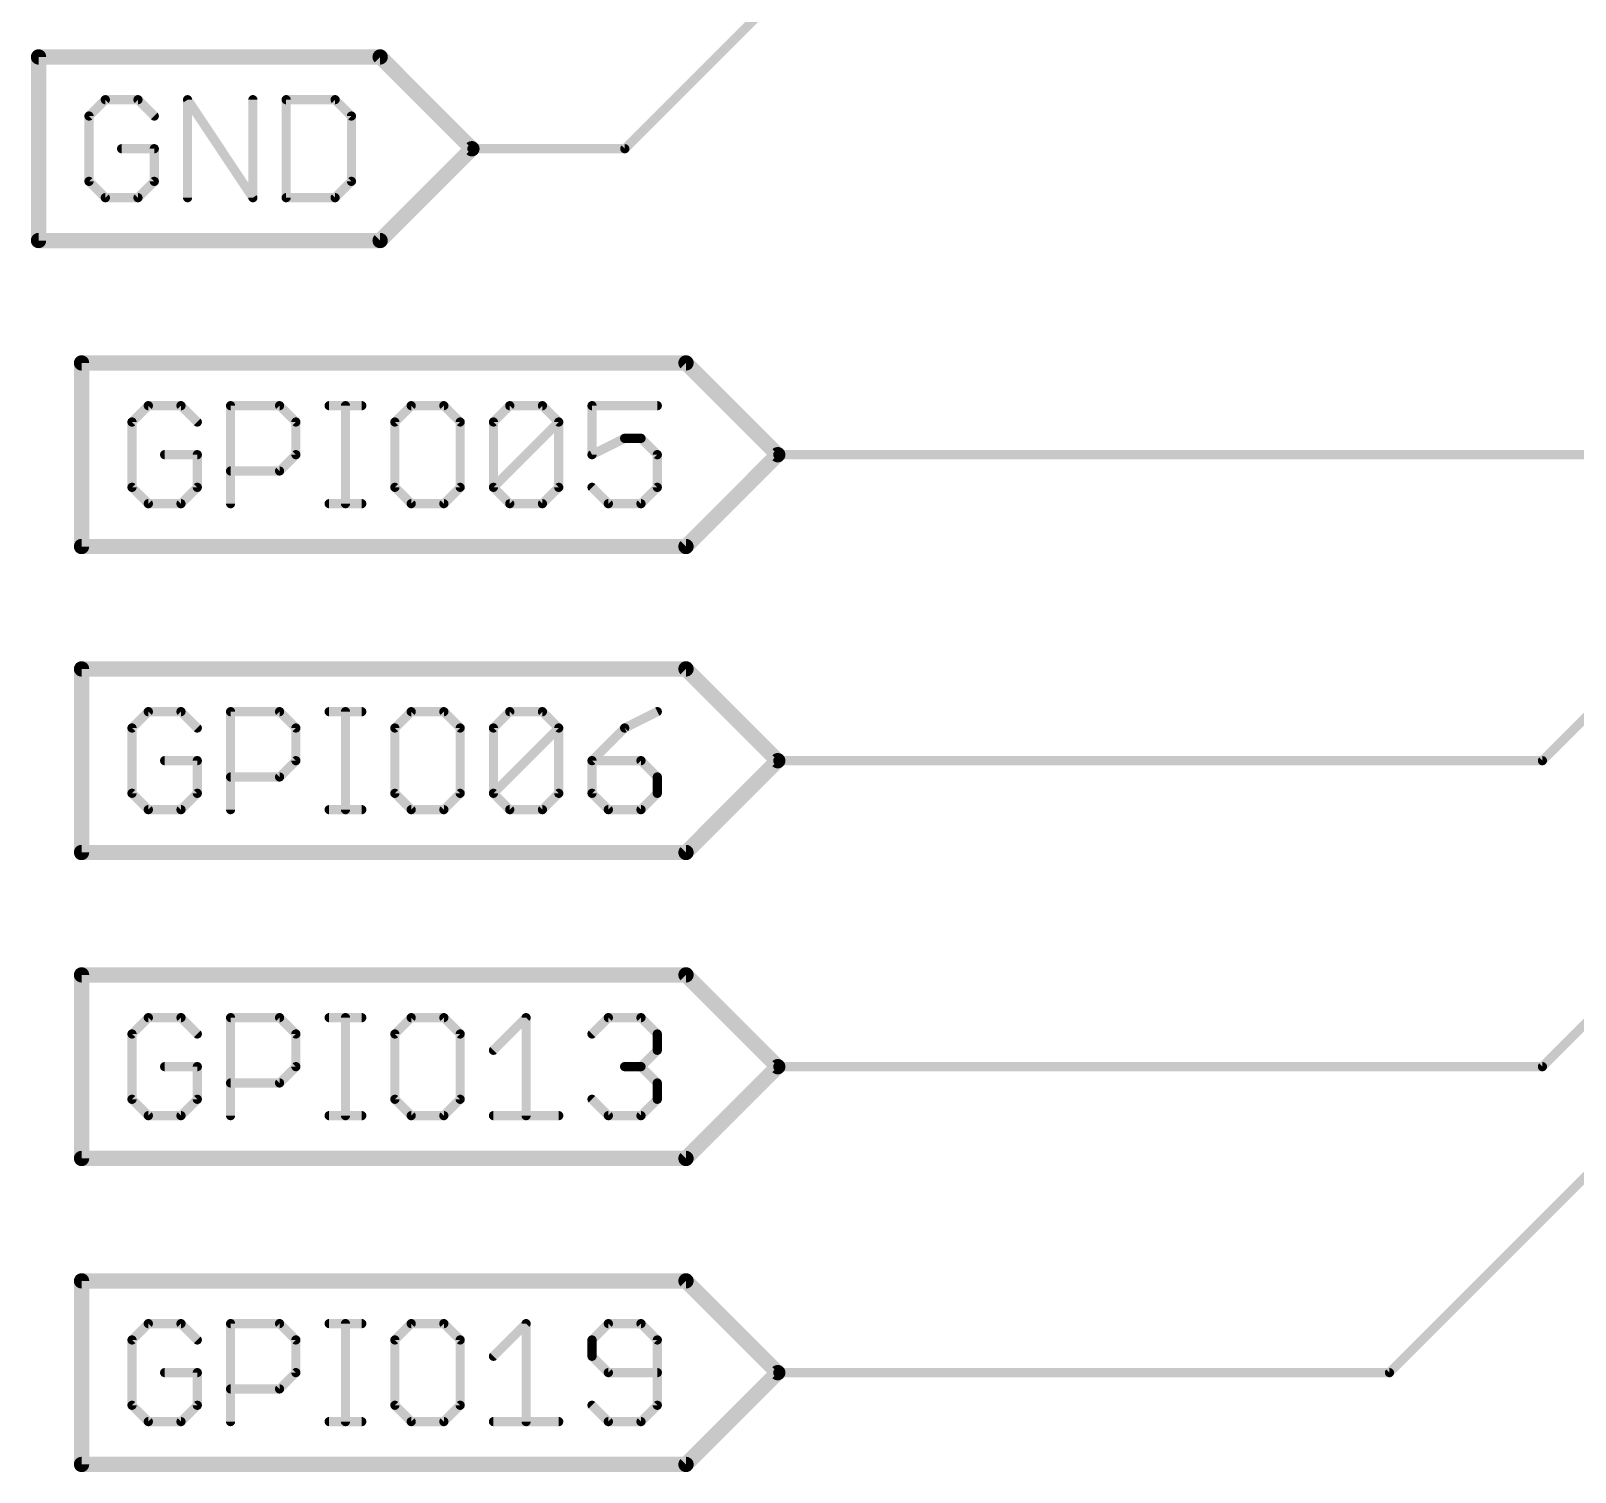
# Model space of a CAD drawing. Extents: x 2 to 137, y 1 to 177.
# Drawn here: x 15.54 to 41.18, y 110.11 to 134.04 of the extents above; entities that cross this region are included whole.
import ezdxf

# ---------------------------------------------------------------- set-up
doc = ezdxf.new("R2010")
doc.units = 0
doc.layers.add('91', color=94, linetype='CONTINUOUS')
doc.layers.add('95', color=250, linetype='CONTINUOUS')

msp = doc.modelspace()

# ---------------------------------------------------------------- linework, layer by layer
at = {"layer": '91', "const_width": 0.1524}
for points in [[(27.94, 134.62), (25.4, 132.08)], [(25.4, 132.08), (22.86, 132.08)], [(48.26, 129.54), (40.64, 121.92)], [(43.18, 127), (27.94, 127)], [(48.26, 124.46), (40.64, 116.84)], [(40.64, 121.92), (27.94, 121.92)], [(48.26, 121.92), (38.1, 111.76)], [(40.64, 116.84), (27.94, 116.84)], [(38.1, 111.76), (27.94, 111.76)]]:
    msp.add_lwpolyline(points, dxfattribs=at)
at = {"layer": '91', "const_width": 0.0762}
for points in [[(22.86, 132.1181, 1), (22.86, 132.0419)], [(25.3731, 132.1069, 1), (25.4269, 132.0531)], [(25.4, 132.0419, 1), (25.4, 132.1181)], [(27.94, 127.0381, 1), (27.94, 126.9619)], [(27.94, 121.9581, 1), (27.94, 121.8819)], [(40.6131, 121.9469, 1), (40.6669, 121.8931)], [(40.64, 121.8819, 1), (40.64, 121.9581)], [(27.94, 116.8781, 1), (27.94, 116.8019)], [(40.6131, 116.8669, 1), (40.6669, 116.8131)], [(40.64, 116.8019, 1), (40.64, 116.8781)], [(27.94, 111.7981, 1), (27.94, 111.7219)], [(38.0731, 111.7869, 1), (38.1269, 111.7331)], [(38.1, 111.7219, 1), (38.1, 111.7981)]]:
    msp.add_lwpolyline(points, format="xyb", dxfattribs=at)
at = {"layer": '95'}
for points, const_width in [([(21.336, 133.604), (15.6625, 133.604)], 0.254), ([(15.6625, 130.556), (15.6625, 133.604)], 0.254), ([(22.86, 132.08), (21.336, 133.604)], 0.254), ([(16.7719, 132.8942), (16.5007, 132.623)], 0.1524), ([(17.3142, 132.8942), (16.7719, 132.8942)], 0.1524), ([(17.5854, 132.623), (17.3142, 132.8942)], 0.1524), ([(18.1379, 131.2672), (18.1379, 132.8942)], 0.1524), ([(18.1379, 132.8942), (19.2225, 131.2672)], 0.1524), ([(19.2225, 131.2672), (19.2225, 132.8942)], 0.1524), ([(19.775, 132.8942), (19.775, 131.2672)], 0.1524), ([(20.5885, 132.8942), (19.775, 132.8942)], 0.1524), ([(20.8597, 132.623), (20.5885, 132.8942)], 0.1524), ([(16.5007, 132.623), (16.5007, 131.5384)], 0.1524), ([(20.8597, 131.5384), (20.8597, 132.623)], 0.1524), ([(17.5854, 132.0807), (17.0431, 132.0807)], 0.1524), ([(17.5854, 131.5384), (17.5854, 132.0807)], 0.1524), ([(22.86, 132.08), (21.336, 130.556)], 0.254), ([(16.5007, 131.5384), (16.7719, 131.2672)], 0.1524), ([(17.3142, 131.2672), (17.5854, 131.5384)], 0.1524), ([(20.5885, 131.2672), (20.8597, 131.5384)], 0.1524), ([(16.7719, 131.2672), (17.3142, 131.2672)], 0.1524), ([(19.775, 131.2672), (20.5885, 131.2672)], 0.1524), ([(21.336, 130.556), (15.6625, 130.556)], 0.254), ([(26.416, 128.524), (16.3768, 128.524)], 0.254), ([(16.3768, 125.476), (16.3768, 128.524)], 0.254), ([(27.94, 127), (26.416, 128.524)], 0.254), ([(17.4861, 127.8142), (17.215, 127.543)], 0.1524), ([(18.0285, 127.8142), (17.4861, 127.8142)], 0.1524), ([(18.2996, 127.543), (18.0285, 127.8142)], 0.1524), ([(18.8521, 126.1872), (18.8521, 127.8142)], 0.1524), ([(18.8521, 127.8142), (19.6656, 127.8142)], 0.1524), ([(19.6656, 127.8142), (19.9368, 127.543)], 0.1524), ([(20.4893, 127.8142), (21.0316, 127.8142)], 0.1524), ([(20.7604, 126.1872), (20.7604, 127.8142)], 0.1524), ([(21.8519, 127.8142), (21.5807, 127.543)], 0.1524), ([(22.3942, 127.8142), (21.8519, 127.8142)], 0.1524), ([(22.6654, 127.543), (22.3942, 127.8142)], 0.1524), ([(23.2179, 127.543), (23.489, 127.8142)], 0.1524), ([(23.489, 127.8142), (24.0314, 127.8142)], 0.1524), ([(24.0314, 127.8142), (24.3025, 127.543)], 0.1524), ([(25.9397, 127.8142), (24.855, 127.8142)], 0.1524), ([(24.855, 127.8142), (24.855, 127.0007)], 0.1524), ([(17.215, 127.543), (17.215, 126.4584)], 0.1524), ([(19.9368, 127.543), (19.9368, 127.0007)], 0.1524), ([(21.5807, 127.543), (21.5807, 126.4584)], 0.1524), ([(22.6654, 126.4584), (22.6654, 127.543)], 0.1524), ([(23.2179, 126.4584), (23.2179, 127.543)], 0.1524), ([(23.2179, 126.4584), (24.3025, 127.543)], 0.1524), ([(24.3025, 127.543), (24.3025, 126.4584)], 0.1524), ([(24.855, 127.0007), (25.3974, 127.2719)], 0.1524), ([(25.3974, 127.2719), (25.6685, 127.2719)], 0.1524), ([(25.6685, 127.2719), (25.9397, 127.0007)], 0.1524), ([(18.2996, 127.0007), (17.7573, 127.0007)], 0.1524), ([(18.2996, 126.4584), (18.2996, 127.0007)], 0.1524), ([(19.9368, 127.0007), (19.6656, 126.7295)], 0.1524), ([(25.9397, 127.0007), (25.9397, 126.4584)], 0.1524), ([(27.94, 127), (26.416, 125.476)], 0.254), ([(19.6656, 126.7295), (18.8521, 126.7295)], 0.1524), ([(17.215, 126.4584), (17.4861, 126.1872)], 0.1524), ([(18.0285, 126.1872), (18.2996, 126.4584)], 0.1524), ([(21.5807, 126.4584), (21.8519, 126.1872)], 0.1524), ([(22.3942, 126.1872), (22.6654, 126.4584)], 0.1524), ([(23.489, 126.1872), (23.2179, 126.4584)], 0.1524), ([(24.3025, 126.4584), (24.0314, 126.1872)], 0.1524), ([(25.1262, 126.1872), (24.855, 126.4584)], 0.1524), ([(25.9397, 126.4584), (25.6685, 126.1872)], 0.1524), ([(17.4861, 126.1872), (18.0285, 126.1872)], 0.1524), ([(20.4893, 126.1872), (21.0316, 126.1872)], 0.1524), ([(21.8519, 126.1872), (22.3942, 126.1872)], 0.1524), ([(24.0314, 126.1872), (23.489, 126.1872)], 0.1524), ([(25.6685, 126.1872), (25.1262, 126.1872)], 0.1524), ([(26.416, 125.476), (16.3768, 125.476)], 0.254), ([(26.416, 123.444), (16.3768, 123.444)], 0.254), ([(16.3768, 120.396), (16.3768, 123.444)], 0.254), ([(27.94, 121.92), (26.416, 123.444)], 0.254), ([(17.4861, 122.7342), (17.215, 122.463)], 0.1524), ([(18.0285, 122.7342), (17.4861, 122.7342)], 0.1524), ([(18.2996, 122.463), (18.0285, 122.7342)], 0.1524), ([(18.8521, 121.1072), (18.8521, 122.7342)], 0.1524), ([(18.8521, 122.7342), (19.6656, 122.7342)], 0.1524), ([(19.6656, 122.7342), (19.9368, 122.463)], 0.1524), ([(20.4893, 122.7342), (21.0316, 122.7342)], 0.1524), ([(20.7604, 121.1072), (20.7604, 122.7342)], 0.1524), ([(21.8519, 122.7342), (21.5807, 122.463)], 0.1524), ([(22.3942, 122.7342), (21.8519, 122.7342)], 0.1524), ([(22.6654, 122.463), (22.3942, 122.7342)], 0.1524), ([(23.2179, 122.463), (23.489, 122.7342)], 0.1524), ([(23.489, 122.7342), (24.0314, 122.7342)], 0.1524), ([(24.0314, 122.7342), (24.3025, 122.463)], 0.1524), ([(25.9397, 122.7342), (25.3974, 122.463)], 0.1524), ([(17.215, 122.463), (17.215, 121.3784)], 0.1524), ([(19.9368, 122.463), (19.9368, 121.9207)], 0.1524), ([(21.5807, 122.463), (21.5807, 121.3784)], 0.1524), ([(22.6654, 121.3784), (22.6654, 122.463)], 0.1524), ([(23.2179, 121.3784), (23.2179, 122.463)], 0.1524), ([(23.2179, 121.3784), (24.3025, 122.463)], 0.1524), ([(24.3025, 122.463), (24.3025, 121.3784)], 0.1524), ([(25.3974, 122.463), (24.855, 121.9207)], 0.1524), ([(18.2996, 121.9207), (17.7573, 121.9207)], 0.1524), ([(18.2996, 121.3784), (18.2996, 121.9207)], 0.1524), ([(19.9368, 121.9207), (19.6656, 121.6495)], 0.1524), ([(24.855, 121.9207), (24.855, 121.3784)], 0.1524), ([(25.6685, 121.9207), (24.855, 121.9207)], 0.1524), ([(25.9397, 121.6495), (25.6685, 121.9207)], 0.1524), ([(27.94, 121.92), (26.416, 120.396)], 0.254), ([(19.6656, 121.6495), (18.8521, 121.6495)], 0.1524), ([(25.9397, 121.3784), (25.9397, 121.6495)], 0.1524), ([(17.215, 121.3784), (17.4861, 121.1072)], 0.1524), ([(18.0285, 121.1072), (18.2996, 121.3784)], 0.1524), ([(21.5807, 121.3784), (21.8519, 121.1072)], 0.1524), ([(22.3942, 121.1072), (22.6654, 121.3784)], 0.1524), ([(23.489, 121.1072), (23.2179, 121.3784)], 0.1524), ([(24.3025, 121.3784), (24.0314, 121.1072)], 0.1524), ([(24.855, 121.3784), (25.1262, 121.1072)], 0.1524), ([(25.6685, 121.1072), (25.9397, 121.3784)], 0.1524), ([(17.4861, 121.1072), (18.0285, 121.1072)], 0.1524), ([(20.4893, 121.1072), (21.0316, 121.1072)], 0.1524), ([(21.8519, 121.1072), (22.3942, 121.1072)], 0.1524), ([(24.0314, 121.1072), (23.489, 121.1072)], 0.1524), ([(25.1262, 121.1072), (25.6685, 121.1072)], 0.1524), ([(26.416, 120.396), (16.3768, 120.396)], 0.254), ([(26.416, 118.364), (16.3768, 118.364)], 0.254), ([(16.3768, 115.316), (16.3768, 118.364)], 0.254), ([(27.94, 116.84), (26.416, 118.364)], 0.254), ([(17.4861, 117.6542), (17.215, 117.383)], 0.1524), ([(18.0285, 117.6542), (17.4861, 117.6542)], 0.1524), ([(18.2996, 117.383), (18.0285, 117.6542)], 0.1524), ([(18.8521, 116.0272), (18.8521, 117.6542)], 0.1524), ([(18.8521, 117.6542), (19.6656, 117.6542)], 0.1524), ([(19.6656, 117.6542), (19.9368, 117.383)], 0.1524), ([(20.4893, 117.6542), (21.0316, 117.6542)], 0.1524), ([(20.7604, 116.0272), (20.7604, 117.6542)], 0.1524), ([(21.8519, 117.6542), (21.5807, 117.383)], 0.1524), ([(22.3942, 117.6542), (21.8519, 117.6542)], 0.1524), ([(22.6654, 117.383), (22.3942, 117.6542)], 0.1524), ([(23.2179, 117.1119), (23.7602, 117.6542)], 0.1524), ([(23.7602, 117.6542), (23.7602, 116.0272)], 0.1524), ([(24.855, 117.383), (25.1262, 117.6542)], 0.1524), ([(25.1262, 117.6542), (25.6685, 117.6542)], 0.1524), ([(25.6685, 117.6542), (25.9397, 117.383)], 0.1524), ([(17.215, 117.383), (17.215, 116.2984)], 0.1524), ([(19.9368, 117.383), (19.9368, 116.8407)], 0.1524), ([(21.5807, 117.383), (21.5807, 116.2984)], 0.1524), ([(22.6654, 116.2984), (22.6654, 117.383)], 0.1524), ([(25.9397, 117.383), (25.9397, 117.1119)], 0.1524), ([(25.9397, 117.1119), (25.6685, 116.8407)], 0.1524), ([(27.94, 116.84), (26.416, 115.316)], 0.254), ([(18.2996, 116.8407), (17.7573, 116.8407)], 0.1524), ([(18.2996, 116.2984), (18.2996, 116.8407)], 0.1524), ([(19.9368, 116.8407), (19.6656, 116.5695)], 0.1524), ([(25.6685, 116.8407), (25.3974, 116.8407)], 0.1524), ([(25.6685, 116.8407), (25.9397, 116.5695)], 0.1524), ([(19.6656, 116.5695), (18.8521, 116.5695)], 0.1524), ([(25.9397, 116.5695), (25.9397, 116.2984)], 0.1524), ([(17.215, 116.2984), (17.4861, 116.0272)], 0.1524), ([(18.0285, 116.0272), (18.2996, 116.2984)], 0.1524), ([(21.5807, 116.2984), (21.8519, 116.0272)], 0.1524), ([(22.3942, 116.0272), (22.6654, 116.2984)], 0.1524), ([(25.1262, 116.0272), (24.855, 116.2984)], 0.1524), ([(25.9397, 116.2984), (25.6685, 116.0272)], 0.1524), ([(17.4861, 116.0272), (18.0285, 116.0272)], 0.1524), ([(20.4893, 116.0272), (21.0316, 116.0272)], 0.1524), ([(21.8519, 116.0272), (22.3942, 116.0272)], 0.1524), ([(23.2179, 116.0272), (24.3025, 116.0272)], 0.1524), ([(25.6685, 116.0272), (25.1262, 116.0272)], 0.1524), ([(26.416, 115.316), (16.3768, 115.316)], 0.254), ([(26.416, 113.284), (16.3768, 113.284)], 0.254), ([(16.3768, 110.236), (16.3768, 113.284)], 0.254), ([(27.94, 111.76), (26.416, 113.284)], 0.254), ([(17.4861, 112.5742), (17.215, 112.303)], 0.1524), ([(18.0285, 112.5742), (17.4861, 112.5742)], 0.1524), ([(18.2996, 112.303), (18.0285, 112.5742)], 0.1524), ([(18.8521, 110.9472), (18.8521, 112.5742)], 0.1524), ([(18.8521, 112.5742), (19.6656, 112.5742)], 0.1524), ([(19.6656, 112.5742), (19.9368, 112.303)], 0.1524), ([(20.4893, 112.5742), (21.0316, 112.5742)], 0.1524), ([(20.7604, 110.9472), (20.7604, 112.5742)], 0.1524), ([(21.8519, 112.5742), (21.5807, 112.303)], 0.1524), ([(22.3942, 112.5742), (21.8519, 112.5742)], 0.1524), ([(22.6654, 112.303), (22.3942, 112.5742)], 0.1524), ([(23.2179, 112.0319), (23.7602, 112.5742)], 0.1524), ([(23.7602, 112.5742), (23.7602, 110.9472)], 0.1524), ([(25.1262, 112.5742), (24.855, 112.303)], 0.1524), ([(25.6685, 112.5742), (25.1262, 112.5742)], 0.1524), ([(25.9397, 112.303), (25.6685, 112.5742)], 0.1524), ([(17.215, 112.303), (17.215, 111.2184)], 0.1524), ([(19.9368, 112.303), (19.9368, 111.7607)], 0.1524), ([(21.5807, 112.303), (21.5807, 111.2184)], 0.1524), ([(22.6654, 111.2184), (22.6654, 112.303)], 0.1524), ([(24.855, 112.303), (24.855, 112.0319)], 0.1524), ([(25.9397, 111.2184), (25.9397, 112.303)], 0.1524), ([(24.855, 112.0319), (25.1262, 111.7607)], 0.1524), ([(18.2996, 111.7607), (17.7573, 111.7607)], 0.1524), ([(18.2996, 111.2184), (18.2996, 111.7607)], 0.1524), ([(19.9368, 111.7607), (19.6656, 111.4895)], 0.1524), ([(25.1262, 111.7607), (25.9397, 111.7607)], 0.1524), ([(27.94, 111.76), (26.416, 110.236)], 0.254), ([(19.6656, 111.4895), (18.8521, 111.4895)], 0.1524), ([(17.215, 111.2184), (17.4861, 110.9472)], 0.1524), ([(18.0285, 110.9472), (18.2996, 111.2184)], 0.1524), ([(21.5807, 111.2184), (21.8519, 110.9472)], 0.1524), ([(22.3942, 110.9472), (22.6654, 111.2184)], 0.1524), ([(24.855, 111.2184), (25.1262, 110.9472)], 0.1524), ([(25.6685, 110.9472), (25.9397, 111.2184)], 0.1524), ([(17.4861, 110.9472), (18.0285, 110.9472)], 0.1524), ([(20.4893, 110.9472), (21.0316, 110.9472)], 0.1524), ([(21.8519, 110.9472), (22.3942, 110.9472)], 0.1524), ([(23.2179, 110.9472), (24.3025, 110.9472)], 0.1524), ([(25.1262, 110.9472), (25.6685, 110.9472)], 0.1524), ([(26.416, 110.236), (16.3768, 110.236)], 0.254)]:
    msp.add_lwpolyline(points, dxfattribs=dict(at, const_width=const_width))
for points, const_width in [([(15.6625, 133.6675, 1), (15.6625, 133.5405)], 0.127), ([(15.726, 133.604, 1), (15.599, 133.604)], 0.127), ([(21.3809, 133.6489, 1), (21.2911, 133.5591)], 0.127), ([(21.336, 133.5405, 1), (21.336, 133.6675)], 0.127), ([(16.7719, 132.9323, 1), (16.7719, 132.8561)], 0.0762), ([(16.7988, 132.8672, 1), (16.7449, 132.9211)], 0.0762), ([(17.3412, 132.9211, 1), (17.2873, 132.8672)], 0.0762), ([(17.3142, 132.8561, 1), (17.3142, 132.9323)], 0.0762), ([(18.176, 132.8942, 1), (18.0998, 132.8942)], 0.0762), ([(18.1696, 132.9153, 1), (18.1062, 132.8731)], 0.0762), ([(19.2606, 132.8942, 1), (19.1844, 132.8942)], 0.0762), ([(19.8131, 132.8942, 1), (19.7369, 132.8942)], 0.0762), ([(19.775, 132.9323, 1), (19.775, 132.8561)], 0.0762), ([(20.6155, 132.9211, 1), (20.5616, 132.8672)], 0.0762), ([(20.5885, 132.8561, 1), (20.5885, 132.9323)], 0.0762), ([(16.5388, 132.623, 1), (16.4626, 132.623)], 0.0762), ([(16.4738, 132.65, 1), (16.5277, 132.5961)], 0.0762), ([(17.5584, 132.5961, 1), (17.6123, 132.65)], 0.0762), ([(20.8978, 132.623, 1), (20.8216, 132.623)], 0.0762), ([(20.8328, 132.5961, 1), (20.8866, 132.65)], 0.0762), ([(17.0431, 132.1188, 1), (17.0431, 132.0426)], 0.0762), ([(17.6235, 132.0807, 1), (17.5473, 132.0807)], 0.0762), ([(17.5854, 132.0426, 1), (17.5854, 132.1188)], 0.0762), ([(22.9049, 132.0351, 1), (22.8151, 132.1249)], 0.127), ([(22.8151, 132.0351, 1), (22.9049, 132.1249)], 0.127), ([(16.5277, 131.5653, 1), (16.4738, 131.5114)], 0.0762), ([(16.4626, 131.5384, 1), (16.5388, 131.5384)], 0.0762), ([(17.5473, 131.5384, 1), (17.6235, 131.5384)], 0.0762), ([(17.6123, 131.5114, 1), (17.5584, 131.5653)], 0.0762), ([(20.8216, 131.5384, 1), (20.8978, 131.5384)], 0.0762), ([(20.8866, 131.5114, 1), (20.8328, 131.5653)], 0.0762), ([(16.7719, 131.3053, 1), (16.7719, 131.2291)], 0.0762), ([(16.7449, 131.2403, 1), (16.7988, 131.2941)], 0.0762), ([(17.2873, 131.2941, 1), (17.3412, 131.2403)], 0.0762), ([(17.3142, 131.2291, 1), (17.3142, 131.3053)], 0.0762), ([(19.1908, 131.2461, 1), (19.2542, 131.2883)], 0.0762), ([(19.775, 131.3053, 1), (19.775, 131.2291)], 0.0762), ([(20.5616, 131.2941, 1), (20.6155, 131.2403)], 0.0762), ([(20.5885, 131.2291, 1), (20.5885, 131.3053)], 0.0762), ([(18.0998, 131.2672, 1), (18.176, 131.2672)], 0.0762), ([(19.1844, 131.2672, 1), (19.2606, 131.2672)], 0.0762), ([(19.7369, 131.2672, 1), (19.8131, 131.2672)], 0.0762), ([(15.6625, 130.6195, 1), (15.6625, 130.4925)], 0.127), ([(15.599, 130.556, 1), (15.726, 130.556)], 0.127), ([(21.2911, 130.6009, 1), (21.3809, 130.5111)], 0.127), ([(21.336, 130.4925, 1), (21.336, 130.6195)], 0.127), ([(16.3768, 128.5875, 1), (16.3768, 128.4605)], 0.127), ([(16.4403, 128.524, 1), (16.3133, 128.524)], 0.127), ([(26.4609, 128.5689, 1), (26.3711, 128.4791)], 0.127), ([(26.416, 128.4605, 1), (26.416, 128.5875)], 0.127), ([(17.4861, 127.8523, 1), (17.4861, 127.7761)], 0.0762), ([(17.5131, 127.7872, 1), (17.4592, 127.8411)], 0.0762), ([(18.0554, 127.8411, 1), (18.0015, 127.7872)], 0.0762), ([(18.0285, 127.7761, 1), (18.0285, 127.8523)], 0.0762), ([(18.8902, 127.8142, 1), (18.814, 127.8142)], 0.0762), ([(18.8521, 127.8523, 1), (18.8521, 127.7761)], 0.0762), ([(19.6926, 127.8411, 1), (19.6387, 127.7872)], 0.0762), ([(19.6656, 127.7761, 1), (19.6656, 127.8523)], 0.0762), ([(20.4893, 127.8523, 1), (20.4893, 127.7761)], 0.0762), ([(20.7985, 127.8142, 1), (20.7223, 127.8142)], 0.0762), ([(21.0316, 127.7761, 1), (21.0316, 127.8523)], 0.0762), ([(21.8519, 127.8523, 1), (21.8519, 127.7761)], 0.0762), ([(21.8788, 127.7872, 1), (21.8249, 127.8411)], 0.0762), ([(22.4211, 127.8411, 1), (22.3673, 127.7872)], 0.0762), ([(22.3942, 127.7761, 1), (22.3942, 127.8523)], 0.0762), ([(23.489, 127.8523, 1), (23.489, 127.7761)], 0.0762), ([(23.516, 127.7872, 1), (23.4621, 127.8411)], 0.0762), ([(24.0583, 127.8411, 1), (24.0044, 127.7872)], 0.0762), ([(24.0314, 127.7761, 1), (24.0314, 127.8523)], 0.0762), ([(24.855, 127.8523, 1), (24.855, 127.7761)], 0.0762), ([(24.8931, 127.8142, 1), (24.8169, 127.8142)], 0.0762), ([(25.9397, 127.7761, 1), (25.9397, 127.8523)], 0.0762), ([(17.188, 127.57, 1), (17.2419, 127.5161)], 0.0762), ([(17.2531, 127.543, 1), (17.1769, 127.543)], 0.0762), ([(18.2727, 127.5161, 1), (18.3266, 127.57)], 0.0762), ([(19.9749, 127.543, 1), (19.8987, 127.543)], 0.0762), ([(19.9098, 127.5161, 1), (19.9637, 127.57)], 0.0762), ([(21.6188, 127.543, 1), (21.5426, 127.543)], 0.0762), ([(21.5538, 127.57, 1), (21.6077, 127.5161)], 0.0762), ([(22.7035, 127.543, 1), (22.6273, 127.543)], 0.0762), ([(22.6384, 127.5161, 1), (22.6923, 127.57)], 0.0762), ([(23.1909, 127.57, 1), (23.2448, 127.5161)], 0.0762), ([(23.256, 127.543, 1), (23.1798, 127.543)], 0.0762), ([(24.3406, 127.543, 1), (24.2644, 127.543)], 0.0762), ([(24.3295, 127.5161, 1), (24.2756, 127.57)], 0.0762), ([(24.2756, 127.5161, 1), (24.3295, 127.57)], 0.0762), ([(25.3974, 127.31, 1), (25.3974, 127.2338)], 0.0762), ([(25.4144, 127.2378, 1), (25.3803, 127.3059)], 0.0762), ([(25.6955, 127.2988, 1), (25.6416, 127.2449)], 0.0762), ([(25.6685, 127.2338, 1), (25.6685, 127.31)], 0.0762), ([(17.7573, 127.0388, 1), (17.7573, 126.9626)], 0.0762), ([(18.3377, 127.0007, 1), (18.2615, 127.0007)], 0.0762), ([(18.2996, 126.9626, 1), (18.2996, 127.0388)], 0.0762), ([(19.8987, 127.0007, 1), (19.9749, 127.0007)], 0.0762), ([(19.9637, 126.9738, 1), (19.9098, 127.0276)], 0.0762), ([(24.838, 127.0348, 1), (24.8721, 126.9666)], 0.0762), ([(24.8169, 127.0007, 1), (24.8931, 127.0007)], 0.0762), ([(25.9778, 127.0007, 1), (25.9016, 127.0007)], 0.0762), ([(25.9127, 126.9738, 1), (25.9666, 127.0276)], 0.0762), ([(27.9849, 126.9551, 1), (27.8951, 127.0449)], 0.127), ([(27.8951, 126.9551, 1), (27.9849, 127.0449)], 0.127), ([(18.8521, 126.7676, 1), (18.8521, 126.6914)], 0.0762), ([(19.6387, 126.7565, 1), (19.6926, 126.7026)], 0.0762), ([(19.6656, 126.6914, 1), (19.6656, 126.7676)], 0.0762), ([(17.2419, 126.4853, 1), (17.188, 126.4314)], 0.0762), ([(17.1769, 126.4584, 1), (17.2531, 126.4584)], 0.0762), ([(18.2615, 126.4584, 1), (18.3377, 126.4584)], 0.0762), ([(18.3266, 126.4314, 1), (18.2727, 126.4853)], 0.0762), ([(21.6077, 126.4853, 1), (21.5538, 126.4314)], 0.0762), ([(21.5426, 126.4584, 1), (21.6188, 126.4584)], 0.0762), ([(22.6273, 126.4584, 1), (22.7035, 126.4584)], 0.0762), ([(22.6923, 126.4314, 1), (22.6384, 126.4853)], 0.0762), ([(23.2448, 126.4853, 1), (23.1909, 126.4314)], 0.0762), ([(23.1909, 126.4853, 1), (23.2448, 126.4314)], 0.0762), ([(23.1798, 126.4584, 1), (23.256, 126.4584)], 0.0762), ([(24.2644, 126.4584, 1), (24.3406, 126.4584)], 0.0762), ([(24.3295, 126.4314, 1), (24.2756, 126.4853)], 0.0762), ([(24.882, 126.4853, 1), (24.8281, 126.4314)], 0.0762), ([(25.9016, 126.4584, 1), (25.9778, 126.4584)], 0.0762), ([(25.9666, 126.4314, 1), (25.9127, 126.4853)], 0.0762), ([(17.4861, 126.2253, 1), (17.4861, 126.1491)], 0.0762), ([(17.4592, 126.1603, 1), (17.5131, 126.2141)], 0.0762), ([(18.0015, 126.2141, 1), (18.0554, 126.1603)], 0.0762), ([(18.0285, 126.1491, 1), (18.0285, 126.2253)], 0.0762), ([(18.814, 126.1872, 1), (18.8902, 126.1872)], 0.0762), ([(20.4893, 126.2253, 1), (20.4893, 126.1491)], 0.0762), ([(20.7223, 126.1872, 1), (20.7985, 126.1872)], 0.0762), ([(21.0316, 126.1491, 1), (21.0316, 126.2253)], 0.0762), ([(21.8519, 126.2253, 1), (21.8519, 126.1491)], 0.0762), ([(21.8249, 126.1603, 1), (21.8788, 126.2141)], 0.0762), ([(22.3673, 126.2141, 1), (22.4211, 126.1603)], 0.0762), ([(22.3942, 126.1491, 1), (22.3942, 126.2253)], 0.0762), ([(23.489, 126.2253, 1), (23.489, 126.1491)], 0.0762), ([(23.4621, 126.1603, 1), (23.516, 126.2141)], 0.0762), ([(24.0044, 126.2141, 1), (24.0583, 126.1603)], 0.0762), ([(24.0314, 126.1491, 1), (24.0314, 126.2253)], 0.0762), ([(25.1262, 126.2253, 1), (25.1262, 126.1491)], 0.0762), ([(25.0992, 126.1603, 1), (25.1531, 126.2141)], 0.0762), ([(25.6416, 126.2141, 1), (25.6955, 126.1603)], 0.0762), ([(25.6685, 126.1491, 1), (25.6685, 126.2253)], 0.0762), ([(16.3768, 125.5395, 1), (16.3768, 125.4125)], 0.127), ([(16.3133, 125.476, 1), (16.4403, 125.476)], 0.127), ([(26.3711, 125.5209, 1), (26.4609, 125.4311)], 0.127), ([(26.416, 125.4125, 1), (26.416, 125.5395)], 0.127), ([(16.3768, 123.5075, 1), (16.3768, 123.3805)], 0.127), ([(16.4403, 123.444, 1), (16.3133, 123.444)], 0.127), ([(26.4609, 123.4889, 1), (26.3711, 123.3991)], 0.127), ([(26.416, 123.3805, 1), (26.416, 123.5075)], 0.127), ([(17.4861, 122.7723, 1), (17.4861, 122.6961)], 0.0762), ([(17.5131, 122.7072, 1), (17.4592, 122.7611)], 0.0762), ([(18.0554, 122.7611, 1), (18.0015, 122.7072)], 0.0762), ([(18.0285, 122.6961, 1), (18.0285, 122.7723)], 0.0762), ([(18.8902, 122.7342, 1), (18.814, 122.7342)], 0.0762), ([(18.8521, 122.7723, 1), (18.8521, 122.6961)], 0.0762), ([(19.6926, 122.7611, 1), (19.6387, 122.7072)], 0.0762), ([(19.6656, 122.6961, 1), (19.6656, 122.7723)], 0.0762), ([(20.4893, 122.7723, 1), (20.4893, 122.6961)], 0.0762), ([(20.7985, 122.7342, 1), (20.7223, 122.7342)], 0.0762), ([(21.0316, 122.6961, 1), (21.0316, 122.7723)], 0.0762), ([(21.8519, 122.7723, 1), (21.8519, 122.6961)], 0.0762), ([(21.8788, 122.7072, 1), (21.8249, 122.7611)], 0.0762), ([(22.4211, 122.7611, 1), (22.3673, 122.7072)], 0.0762), ([(22.3942, 122.6961, 1), (22.3942, 122.7723)], 0.0762), ([(23.489, 122.7723, 1), (23.489, 122.6961)], 0.0762), ([(23.516, 122.7072, 1), (23.4621, 122.7611)], 0.0762), ([(24.0583, 122.7611, 1), (24.0044, 122.7072)], 0.0762), ([(24.0314, 122.6961, 1), (24.0314, 122.7723)], 0.0762), ([(25.9567, 122.7001, 1), (25.9226, 122.7683)], 0.0762), ([(17.188, 122.49, 1), (17.2419, 122.4361)], 0.0762), ([(17.2531, 122.463, 1), (17.1769, 122.463)], 0.0762), ([(18.2727, 122.4361, 1), (18.3266, 122.49)], 0.0762), ([(19.9749, 122.463, 1), (19.8987, 122.463)], 0.0762), ([(19.9098, 122.4361, 1), (19.9637, 122.49)], 0.0762), ([(21.6188, 122.463, 1), (21.5426, 122.463)], 0.0762), ([(21.5538, 122.49, 1), (21.6077, 122.4361)], 0.0762), ([(22.7035, 122.463, 1), (22.6273, 122.463)], 0.0762), ([(22.6384, 122.4361, 1), (22.6923, 122.49)], 0.0762), ([(23.1909, 122.49, 1), (23.2448, 122.4361)], 0.0762), ([(23.256, 122.463, 1), (23.1798, 122.463)], 0.0762), ([(24.3406, 122.463, 1), (24.2644, 122.463)], 0.0762), ([(24.3295, 122.4361, 1), (24.2756, 122.49)], 0.0762), ([(24.2756, 122.4361, 1), (24.3295, 122.49)], 0.0762), ([(25.3803, 122.4971, 1), (25.4144, 122.4289)], 0.0762), ([(25.4243, 122.4361, 1), (25.3704, 122.49)], 0.0762), ([(17.7573, 121.9588, 1), (17.7573, 121.8826)], 0.0762), ([(18.3377, 121.9207, 1), (18.2615, 121.9207)], 0.0762), ([(18.2996, 121.8826, 1), (18.2996, 121.9588)], 0.0762), ([(19.8987, 121.9207, 1), (19.9749, 121.9207)], 0.0762), ([(19.9637, 121.8938, 1), (19.9098, 121.9476)], 0.0762), ([(24.8931, 121.9207, 1), (24.8169, 121.9207)], 0.0762), ([(24.855, 121.9588, 1), (24.855, 121.8826)], 0.0762), ([(24.8281, 121.9476, 1), (24.882, 121.8938)], 0.0762), ([(25.6955, 121.9476, 1), (25.6416, 121.8938)], 0.0762), ([(25.6685, 121.8826, 1), (25.6685, 121.9588)], 0.0762), ([(27.9849, 121.8751, 1), (27.8951, 121.9649)], 0.127), ([(27.8951, 121.8751, 1), (27.9849, 121.9649)], 0.127), ([(18.8521, 121.6876, 1), (18.8521, 121.6114)], 0.0762), ([(19.6387, 121.6765, 1), (19.6926, 121.6226)], 0.0762), ([(19.6656, 121.6114, 1), (19.6656, 121.6876)], 0.0762), ([(25.9778, 121.6495, 1), (25.9016, 121.6495)], 0.0762), ([(25.9127, 121.6226, 1), (25.9666, 121.6765)], 0.0762), ([(17.2419, 121.4053, 1), (17.188, 121.3514)], 0.0762), ([(17.1769, 121.3784, 1), (17.2531, 121.3784)], 0.0762), ([(18.2615, 121.3784, 1), (18.3377, 121.3784)], 0.0762), ([(18.3266, 121.3514, 1), (18.2727, 121.4053)], 0.0762), ([(21.6077, 121.4053, 1), (21.5538, 121.3514)], 0.0762), ([(21.5426, 121.3784, 1), (21.6188, 121.3784)], 0.0762), ([(22.6273, 121.3784, 1), (22.7035, 121.3784)], 0.0762), ([(22.6923, 121.3514, 1), (22.6384, 121.4053)], 0.0762), ([(23.2448, 121.4053, 1), (23.1909, 121.3514)], 0.0762), ([(23.1909, 121.4053, 1), (23.2448, 121.3514)], 0.0762), ([(23.1798, 121.3784, 1), (23.256, 121.3784)], 0.0762), ([(24.2644, 121.3784, 1), (24.3406, 121.3784)], 0.0762), ([(24.3295, 121.3514, 1), (24.2756, 121.4053)], 0.0762), ([(24.882, 121.4053, 1), (24.8281, 121.3514)], 0.0762), ([(24.8169, 121.3784, 1), (24.8931, 121.3784)], 0.0762), ([(25.9016, 121.3784, 1), (25.9778, 121.3784)], 0.0762), ([(25.9666, 121.3514, 1), (25.9127, 121.4053)], 0.0762), ([(17.4861, 121.1453, 1), (17.4861, 121.0691)], 0.0762), ([(17.4592, 121.0803, 1), (17.5131, 121.1341)], 0.0762), ([(18.0015, 121.1341, 1), (18.0554, 121.0803)], 0.0762), ([(18.0285, 121.0691, 1), (18.0285, 121.1453)], 0.0762), ([(18.814, 121.1072, 1), (18.8902, 121.1072)], 0.0762), ([(20.4893, 121.1453, 1), (20.4893, 121.0691)], 0.0762), ([(20.7223, 121.1072, 1), (20.7985, 121.1072)], 0.0762), ([(21.0316, 121.0691, 1), (21.0316, 121.1453)], 0.0762), ([(21.8519, 121.1453, 1), (21.8519, 121.0691)], 0.0762), ([(21.8249, 121.0803, 1), (21.8788, 121.1341)], 0.0762), ([(22.3673, 121.1341, 1), (22.4211, 121.0803)], 0.0762), ([(22.3942, 121.0691, 1), (22.3942, 121.1453)], 0.0762), ([(23.489, 121.1453, 1), (23.489, 121.0691)], 0.0762), ([(23.4621, 121.0803, 1), (23.516, 121.1341)], 0.0762), ([(24.0044, 121.1341, 1), (24.0583, 121.0803)], 0.0762), ([(24.0314, 121.0691, 1), (24.0314, 121.1453)], 0.0762), ([(25.1262, 121.1453, 1), (25.1262, 121.0691)], 0.0762), ([(25.0992, 121.0803, 1), (25.1531, 121.1341)], 0.0762), ([(25.6416, 121.1341, 1), (25.6955, 121.0803)], 0.0762), ([(25.6685, 121.0691, 1), (25.6685, 121.1453)], 0.0762), ([(16.3768, 120.4595, 1), (16.3768, 120.3325)], 0.127), ([(16.3133, 120.396, 1), (16.4403, 120.396)], 0.127), ([(26.3711, 120.4409, 1), (26.4609, 120.3511)], 0.127), ([(26.416, 120.3325, 1), (26.416, 120.4595)], 0.127), ([(16.3768, 118.4275, 1), (16.3768, 118.3005)], 0.127), ([(16.4403, 118.364, 1), (16.3133, 118.364)], 0.127), ([(26.4609, 118.4089, 1), (26.3711, 118.3191)], 0.127), ([(26.416, 118.3005, 1), (26.416, 118.4275)], 0.127), ([(17.4861, 117.6923, 1), (17.4861, 117.6161)], 0.0762), ([(17.5131, 117.6272, 1), (17.4592, 117.6811)], 0.0762), ([(18.0554, 117.6811, 1), (18.0015, 117.6272)], 0.0762), ([(18.0285, 117.6161, 1), (18.0285, 117.6923)], 0.0762), ([(18.8902, 117.6542, 1), (18.814, 117.6542)], 0.0762), ([(18.8521, 117.6923, 1), (18.8521, 117.6161)], 0.0762), ([(19.6926, 117.6811, 1), (19.6387, 117.6272)], 0.0762), ([(19.6656, 117.6161, 1), (19.6656, 117.6923)], 0.0762), ([(20.4893, 117.6923, 1), (20.4893, 117.6161)], 0.0762), ([(20.7985, 117.6542, 1), (20.7223, 117.6542)], 0.0762), ([(21.0316, 117.6161, 1), (21.0316, 117.6923)], 0.0762), ([(21.8519, 117.6923, 1), (21.8519, 117.6161)], 0.0762), ([(21.8788, 117.6272, 1), (21.8249, 117.6811)], 0.0762), ([(22.4211, 117.6811, 1), (22.3673, 117.6272)], 0.0762), ([(22.3942, 117.6161, 1), (22.3942, 117.6923)], 0.0762), ([(23.7983, 117.6542, 1), (23.7221, 117.6542)], 0.0762), ([(23.7871, 117.6272, 1), (23.7333, 117.6811)], 0.0762), ([(25.1262, 117.6923, 1), (25.1262, 117.6161)], 0.0762), ([(25.1531, 117.6272, 1), (25.0992, 117.6811)], 0.0762), ([(25.6955, 117.6811, 1), (25.6416, 117.6272)], 0.0762), ([(25.6685, 117.6161, 1), (25.6685, 117.6923)], 0.0762), ([(17.188, 117.41, 1), (17.2419, 117.3561)], 0.0762), ([(17.2531, 117.383, 1), (17.1769, 117.383)], 0.0762), ([(18.2727, 117.3561, 1), (18.3266, 117.41)], 0.0762), ([(19.9749, 117.383, 1), (19.8987, 117.383)], 0.0762), ([(19.9098, 117.3561, 1), (19.9637, 117.41)], 0.0762), ([(21.6188, 117.383, 1), (21.5426, 117.383)], 0.0762), ([(21.5538, 117.41, 1), (21.6077, 117.3561)], 0.0762), ([(22.7035, 117.383, 1), (22.6273, 117.383)], 0.0762), ([(22.6384, 117.3561, 1), (22.6923, 117.41)], 0.0762), ([(24.8281, 117.41, 1), (24.882, 117.3561)], 0.0762), ([(25.9778, 117.383, 1), (25.9016, 117.383)], 0.0762), ([(25.9127, 117.3561, 1), (25.9666, 117.41)], 0.0762), ([(23.1909, 117.1388, 1), (23.2448, 117.0849)], 0.0762), ([(25.9016, 117.1119, 1), (25.9778, 117.1119)], 0.0762), ([(25.9666, 117.0849, 1), (25.9127, 117.1388)], 0.0762), ([(27.9849, 116.7951, 1), (27.8951, 116.8849)], 0.127), ([(17.7573, 116.8788, 1), (17.7573, 116.8026)], 0.0762), ([(18.3377, 116.8407, 1), (18.2615, 116.8407)], 0.0762), ([(18.2996, 116.8026, 1), (18.2996, 116.8788)], 0.0762), ([(19.8987, 116.8407, 1), (19.9749, 116.8407)], 0.0762), ([(19.9637, 116.8138, 1), (19.9098, 116.8676)], 0.0762), ([(25.3974, 116.8788, 1), (25.3974, 116.8026)], 0.0762), ([(25.6955, 116.8676, 1), (25.6416, 116.8138)], 0.0762), ([(25.6416, 116.8676, 1), (25.6955, 116.8138)], 0.0762), ([(25.6685, 116.8026, 1), (25.6685, 116.8788)], 0.0762), ([(27.8951, 116.7951, 1), (27.9849, 116.8849)], 0.127), ([(18.8521, 116.6076, 1), (18.8521, 116.5314)], 0.0762), ([(19.6387, 116.5965, 1), (19.6926, 116.5426)], 0.0762), ([(19.6656, 116.5314, 1), (19.6656, 116.6076)], 0.0762), ([(25.9778, 116.5695, 1), (25.9016, 116.5695)], 0.0762), ([(25.9127, 116.5426, 1), (25.9666, 116.5965)], 0.0762), ([(17.2419, 116.3253, 1), (17.188, 116.2714)], 0.0762), ([(17.1769, 116.2984, 1), (17.2531, 116.2984)], 0.0762), ([(18.2615, 116.2984, 1), (18.3377, 116.2984)], 0.0762), ([(18.3266, 116.2714, 1), (18.2727, 116.3253)], 0.0762), ([(21.6077, 116.3253, 1), (21.5538, 116.2714)], 0.0762), ([(21.5426, 116.2984, 1), (21.6188, 116.2984)], 0.0762), ([(22.6273, 116.2984, 1), (22.7035, 116.2984)], 0.0762), ([(22.6923, 116.2714, 1), (22.6384, 116.3253)], 0.0762), ([(24.882, 116.3253, 1), (24.8281, 116.2714)], 0.0762), ([(25.9016, 116.2984, 1), (25.9778, 116.2984)], 0.0762), ([(25.9666, 116.2714, 1), (25.9127, 116.3253)], 0.0762), ([(17.4861, 116.0653, 1), (17.4861, 115.9891)], 0.0762), ([(17.4592, 116.0003, 1), (17.5131, 116.0541)], 0.0762), ([(18.0015, 116.0541, 1), (18.0554, 116.0003)], 0.0762), ([(18.0285, 115.9891, 1), (18.0285, 116.0653)], 0.0762), ([(18.814, 116.0272, 1), (18.8902, 116.0272)], 0.0762), ([(20.4893, 116.0653, 1), (20.4893, 115.9891)], 0.0762), ([(20.7223, 116.0272, 1), (20.7985, 116.0272)], 0.0762), ([(21.0316, 115.9891, 1), (21.0316, 116.0653)], 0.0762), ([(21.8519, 116.0653, 1), (21.8519, 115.9891)], 0.0762), ([(21.8249, 116.0003, 1), (21.8788, 116.0541)], 0.0762), ([(22.3673, 116.0541, 1), (22.4211, 116.0003)], 0.0762), ([(22.3942, 115.9891, 1), (22.3942, 116.0653)], 0.0762), ([(23.2179, 116.0653, 1), (23.2179, 115.9891)], 0.0762), ([(23.7221, 116.0272, 1), (23.7983, 116.0272)], 0.0762), ([(24.3025, 115.9891, 1), (24.3025, 116.0653)], 0.0762), ([(25.1262, 116.0653, 1), (25.1262, 115.9891)], 0.0762), ([(25.0992, 116.0003, 1), (25.1531, 116.0541)], 0.0762), ([(25.6416, 116.0541, 1), (25.6955, 116.0003)], 0.0762), ([(25.6685, 115.9891, 1), (25.6685, 116.0653)], 0.0762), ([(16.3768, 115.3795, 1), (16.3768, 115.2525)], 0.127), ([(26.3711, 115.3609, 1), (26.4609, 115.2711)], 0.127), ([(26.416, 115.2525, 1), (26.416, 115.3795)], 0.127), ([(16.3133, 115.316, 1), (16.4403, 115.316)], 0.127), ([(16.3768, 113.3475, 1), (16.3768, 113.2205)], 0.127), ([(16.4403, 113.284, 1), (16.3133, 113.284)], 0.127), ([(26.4609, 113.3289, 1), (26.3711, 113.2391)], 0.127), ([(26.416, 113.2205, 1), (26.416, 113.3475)], 0.127), ([(17.4861, 112.6123, 1), (17.4861, 112.5361)], 0.0762), ([(17.5131, 112.5472, 1), (17.4592, 112.6011)], 0.0762), ([(18.0554, 112.6011, 1), (18.0015, 112.5472)], 0.0762), ([(18.0285, 112.5361, 1), (18.0285, 112.6123)], 0.0762), ([(18.8902, 112.5742, 1), (18.814, 112.5742)], 0.0762), ([(18.8521, 112.6123, 1), (18.8521, 112.5361)], 0.0762), ([(19.6926, 112.6011, 1), (19.6387, 112.5472)], 0.0762), ([(19.6656, 112.5361, 1), (19.6656, 112.6123)], 0.0762), ([(20.4893, 112.6123, 1), (20.4893, 112.5361)], 0.0762), ([(20.7985, 112.5742, 1), (20.7223, 112.5742)], 0.0762), ([(21.0316, 112.5361, 1), (21.0316, 112.6123)], 0.0762), ([(21.8519, 112.6123, 1), (21.8519, 112.5361)], 0.0762), ([(21.8788, 112.5472, 1), (21.8249, 112.6011)], 0.0762), ([(22.4211, 112.6011, 1), (22.3673, 112.5472)], 0.0762), ([(22.3942, 112.5361, 1), (22.3942, 112.6123)], 0.0762), ([(23.7983, 112.5742, 1), (23.7221, 112.5742)], 0.0762), ([(23.7871, 112.5472, 1), (23.7333, 112.6011)], 0.0762), ([(25.1262, 112.6123, 1), (25.1262, 112.5361)], 0.0762), ([(25.1531, 112.5472, 1), (25.0992, 112.6011)], 0.0762), ([(25.6955, 112.6011, 1), (25.6416, 112.5472)], 0.0762), ([(25.6685, 112.5361, 1), (25.6685, 112.6123)], 0.0762), ([(17.188, 112.33, 1), (17.2419, 112.2761)], 0.0762), ([(17.2531, 112.303, 1), (17.1769, 112.303)], 0.0762), ([(18.2727, 112.2761, 1), (18.3266, 112.33)], 0.0762), ([(19.9749, 112.303, 1), (19.8987, 112.303)], 0.0762), ([(19.9098, 112.2761, 1), (19.9637, 112.33)], 0.0762), ([(21.6188, 112.303, 1), (21.5426, 112.303)], 0.0762), ([(21.5538, 112.33, 1), (21.6077, 112.2761)], 0.0762), ([(22.7035, 112.303, 1), (22.6273, 112.303)], 0.0762), ([(22.6384, 112.2761, 1), (22.6923, 112.33)], 0.0762), ([(24.8931, 112.303, 1), (24.8169, 112.303)], 0.0762), ([(24.8281, 112.33, 1), (24.882, 112.2761)], 0.0762), ([(25.9778, 112.303, 1), (25.9016, 112.303)], 0.0762), ([(25.9127, 112.2761, 1), (25.9666, 112.33)], 0.0762), ([(23.1909, 112.0588, 1), (23.2448, 112.0049)], 0.0762), ([(24.882, 112.0588, 1), (24.8281, 112.0049)], 0.0762), ([(17.7573, 111.7988, 1), (17.7573, 111.7226)], 0.0762), ([(18.3377, 111.7607, 1), (18.2615, 111.7607)], 0.0762), ([(18.2996, 111.7226, 1), (18.2996, 111.7988)], 0.0762), ([(19.9637, 111.7338, 1), (19.9098, 111.7876)], 0.0762), ([(24.8169, 112.0319, 1), (24.8931, 112.0319)], 0.0762), ([(25.1262, 111.7988, 1), (25.1262, 111.7226)], 0.0762), ([(25.0992, 111.7338, 1), (25.1531, 111.7876)], 0.0762), ([(25.9397, 111.7226, 1), (25.9397, 111.7988)], 0.0762), ([(27.9849, 111.7151, 1), (27.8951, 111.8049)], 0.127), ([(27.8951, 111.7151, 1), (27.9849, 111.8049)], 0.127), ([(19.8987, 111.7607, 1), (19.9749, 111.7607)], 0.0762), ([(18.8521, 111.5276, 1), (18.8521, 111.4514)], 0.0762), ([(19.6387, 111.5165, 1), (19.6926, 111.4626)], 0.0762), ([(19.6656, 111.4514, 1), (19.6656, 111.5276)], 0.0762), ([(17.2419, 111.2453, 1), (17.188, 111.1914)], 0.0762), ([(17.1769, 111.2184, 1), (17.2531, 111.2184)], 0.0762), ([(18.2615, 111.2184, 1), (18.3377, 111.2184)], 0.0762), ([(18.3266, 111.1914, 1), (18.2727, 111.2453)], 0.0762), ([(21.6077, 111.2453, 1), (21.5538, 111.1914)], 0.0762), ([(21.5426, 111.2184, 1), (21.6188, 111.2184)], 0.0762), ([(22.6273, 111.2184, 1), (22.7035, 111.2184)], 0.0762), ([(22.6923, 111.1914, 1), (22.6384, 111.2453)], 0.0762), ([(24.882, 111.2453, 1), (24.8281, 111.1914)], 0.0762), ([(25.9016, 111.2184, 1), (25.9778, 111.2184)], 0.0762), ([(25.9666, 111.1914, 1), (25.9127, 111.2453)], 0.0762), ([(17.4861, 110.9853, 1), (17.4861, 110.9091)], 0.0762), ([(17.4592, 110.9203, 1), (17.5131, 110.9741)], 0.0762), ([(18.0015, 110.9741, 1), (18.0554, 110.9203)], 0.0762), ([(18.0285, 110.9091, 1), (18.0285, 110.9853)], 0.0762), ([(18.814, 110.9472, 1), (18.8902, 110.9472)], 0.0762), ([(20.4893, 110.9853, 1), (20.4893, 110.9091)], 0.0762), ([(20.7223, 110.9472, 1), (20.7985, 110.9472)], 0.0762), ([(21.0316, 110.9091, 1), (21.0316, 110.9853)], 0.0762), ([(21.8519, 110.9853, 1), (21.8519, 110.9091)], 0.0762), ([(21.8249, 110.9203, 1), (21.8788, 110.9741)], 0.0762), ([(22.3673, 110.9741, 1), (22.4211, 110.9203)], 0.0762), ([(22.3942, 110.9091, 1), (22.3942, 110.9853)], 0.0762), ([(23.2179, 110.9853, 1), (23.2179, 110.9091)], 0.0762), ([(23.7221, 110.9472, 1), (23.7983, 110.9472)], 0.0762), ([(24.3025, 110.9091, 1), (24.3025, 110.9853)], 0.0762), ([(25.1262, 110.9853, 1), (25.1262, 110.9091)], 0.0762), ([(25.0992, 110.9203, 1), (25.1531, 110.9741)], 0.0762), ([(25.6416, 110.9741, 1), (25.6955, 110.9203)], 0.0762), ([(25.6685, 110.9091, 1), (25.6685, 110.9853)], 0.0762), ([(16.3768, 110.2995, 1), (16.3768, 110.1725)], 0.127), ([(16.3133, 110.236, 1), (16.4403, 110.236)], 0.127), ([(26.3711, 110.2809, 1), (26.4609, 110.1911)], 0.127), ([(26.416, 110.1725, 1), (26.416, 110.2995)], 0.127)]:
    msp.add_lwpolyline(points, format="xyb", dxfattribs=dict(at, const_width=const_width))

doc.saveas('drawing.dxf')
